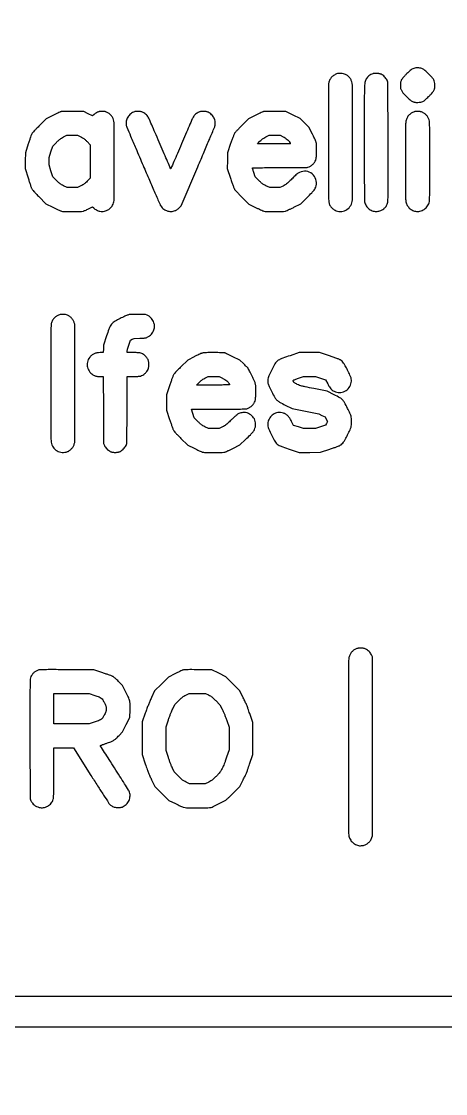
# Model space of a CAD drawing. Extents: x 980 to 25457, y 984 to 49020.
# Drawn here: x 15968 to 17408, y 37012 to 40651 of the extents above; entities that cross this region are included whole.
import ezdxf

# ---------------------------------------------------------------- set-up
doc = ezdxf.new("R2010")
doc.units = 0

msp = doc.modelspace()

# ---------------------------------------------------------------- linework, layer by layer
for points in [[(25353.176636, 36563.461695, -0.000001), (25352.040197, 20064.737908)], [(981.025332, 39243.286233, 0.000001), (980.725995, 36638.380945, 0.000022), (980.440705, 32466.957132, 0.000002), (980.203828, 20941, 0.000003), (980.107189, 12237.212398, 0.000012), (980.209361, 6804.802998)], [(1083.221486, 6831.128539, -0.000012), (1083.127559, 12273.089819, -0.000003), (1083.236026, 20942, -0.000002), (1083.488164, 32350.921193, -0.000022), (1083.779877, 36579.793336, -0.000001), (1084.083373, 39239.060792, -0.032823)], [(1895.500479, 7922.608607, -0.000003), (1895.516153, 10549.853821, -0.000001), (1895.574114, 14934.526042, -0.000001), (1895.654924, 19974.475505, -0.000001), (1895.750479, 25038.650259)], [(25455.283853, 8026.2, 0.000006), (25455.447111, 13939.785085, 0.000004), (25455.5, 20957, 0.000003), (25455.451202, 30583.274766, 0.000015), (25455.249846, 35648.33495)], [(23837.04827, 49018.908979, 0.000001), (21675.802621, 49019.17901, 0.000024), (18681.279442, 49019.402857, 0.000005), (13233.5, 49019.49605, 0.000002), (9165.520775, 49019.509787, 0.000004), (5739.221875, 49019.480206)], [(24540.017364, 25078.057967, 0.000003), (24540.072189, 18212.977995, 0.000025)], [(1792.666637, 28542.695892, 0.000006), (1792.411049, 24569.503036, 0.000003), (1792.195825, 19883.965567, 0.000004), (1792.047621, 15244.749166, 0.000006), (1792, 11426.463451)], [(24642.699465, 18970.575659, 0.000004), (24643, 25073.957926)], [(23728.367996, 45337.206403, 0.000002), (23728.354216, 42876.105371, 0.000002), (23728.361756, 40416.175094, 0.019036)], [(2708.027317, 40429.777448, 0.000002), (2708.046285, 42874.87655, 0.000002), (2708.048936, 45320.157135, 0.014115)], [(23830.974531, 40438.62303, -0.000002), (23830.960256, 42874.830485, -0.000002), (23830.963185, 45310.710508, -0.013332)], [(13824.671875, 46783.53447, -0.00001), (15406.434288, 46783.581334, -0.000006), (17284.5, 46783.575087, -0.000006), (20407.841099, 46783.489704, -0.000086)], [(22188.118441, 46885.898062, 0.000002), (21154.696275, 46886.184515, 0.00005)], [(11948.415956, 46444.603584, 0.000002), (11948.240306, 45424.10039, 0.000048)], [(22164.7084, 37341.415556, -0.000002), (21019.046627, 37341.238715, -0.000042), (19548.368716, 37341.140756, -0.000012), (17271, 37341.236673, -0.000007), (14300.26361, 37341.473702, -0.000076)], [(12051.548069, 39716.029399, -0.00001), (12051.5, 42063, -0.000006), (12051.536126, 44876.122581, -0.000097)], [(14149.329828, 37238.536381, 0.000006), (17280.5, 37238.5, 0.000006), (20411.670172, 37238.536381, 0.000086), (21509.821667, 37238.750856, 0.000015), (22182.096692, 37239.018314, 0.0299)], [(22508.880463, 44165.819171, -0.000013), (22508.780506, 42053, -0.000007), (22508.543026, 39306.679332, -0.000092)], [(11948.14474, 44107.371698, 0.000013), (11948.246262, 42052.5, 0.000007), (11948.492302, 39326.436677, 0.00009)], [(22508.594957, 46441.130711, -0.000003), (22508.777433, 45460.46859, -0.000051)], [(19747.966021, 46886.42952, 0.00001), (17285.5, 46886.561405, 0.000015), (15404.375221, 46886.565599, 0.000025), (13819.1125, 46886.440676)], [(12052.00554, 37671.867799, -0.000004), (12051.750672, 38512.850261, -0.000064)], [(13126.940203, 37341.762377, -0.000008), (12380.837768, 37342.071856, -0.035149)], [(12378.903308, 37239.018314, 0.000015), (13051.178333, 37238.750856, 0.000086)]]:
    msp.add_lwpolyline(points, format="xyb")
for points in [[(17038.214159, 40473.165911, 0.03754), (17033.157926, 40470.924667, 0.026841), (17027.867446, 40467.710437, 0.027228), (17023.102819, 40464.057708, 0.048343), (17019.677592, 40460.494677, 0.038495), (17016.813234, 40456.236224, 0.026877), (17014.235049, 40451.05108, 0.026635), (17012.198217, 40445.546922, 0.034723), (17010.964884, 40440.320768, 0.039237), (17010.537248, 40435.235766, 0.000191), (17010.273321, 40383.317663, 0.000808), (17010.080111, 40320.708555, 0.000383), (17010.023156, 40240, 0.000251), (17010.103415, 40097.230143, 0.006307), (17010.639234, 40058.060577, 0.022415), (17012.053466, 40038.207796, 0.095916), (17015.626162, 40026.945532, 0.045712), (17018.711549, 40022.335346, 0.032048), (17022.950998, 40017.740829, 0.031756), (17027.803447, 40013.670189, 0.041396), (17032.738009, 40010.632761, 0.117946), (17050.833576, 40006.315254, 0.116978), (17068.984473, 40010.632028, 0.11593), (17083.382019, 40022.690559, 0.114327), (17090.992348, 40039.959652, 0.046859), (17092.05638, 40051.273434, 0.000085), (17092.047535, 40240.674663, 0.000087), (17091.973598, 40429.923884, 0.045491), (17090.905517, 40441.566341, 0.057488), (17088.033204, 40450.942909, 0.059874), (17083.128897, 40459.280522, 0.060364), (17076.430375, 40466.162398, 0.060172), (17068.275265, 40471.253867, 0.052843), (17061.201774, 40473.695138, 0.040828), (17053.12596, 40474.875488, 0.041361), (17045.10715, 40474.721874, 0.060163)], [(17161.5, 40473.654172, 0.038537), (17154.214735, 40470.601149, 0.045073), (17147.880757, 40466.595067, 0.046766), (17142.561595, 40461.664475, 0.047739), (17138.292343, 40455.863138, 0.098635), (17134.248692, 40444.517916, 0.029114), (17132.627566, 40426.045504, 0.007098), (17132.068739, 40389.105534, 0.000233), (17132, 40241.339122, 0.000302), (17132.056457, 40147.778733, 0.001087), (17132.258143, 40088.131161, 0.000395), (17132.536808, 40044.217253, 0.050568), (17133.125262, 40038.799221, 0.09124), (17138.730774, 40025.209209, 0.087881), (17148.864512, 40014.298621, 0.089407), (17161.961431, 40007.668144, 0.098933), (17176.077901, 40006.350354, 0.068124), (17187.679569, 40009.191683, 0.072321), (17197.83376, 40015.013786, 0.07314), (17205.819531, 40023.419636, 0.072144), (17211.092065, 40033.8066, 0.076083), (17212.352962, 40040.98796, 0.003487), (17212.726311, 40065.939055, 0.002176), (17212.890629, 40111.12239, 0.000141), (17212.759591, 40242.527748), (17212.5, 40445.542391), (17209.266372, 40452.110655, 0.046649), (17205.652939, 40457.994957, 0.037701), (17200.766, 40463.574679, 0.037856), (17195.123387, 40468.331722, 0.048368), (17189.252644, 40471.756618, 0.024141), (17185.922027, 40473.099199, 0.03464), (17182.852726, 40473.934311, 0.029259), (17179.333228, 40474.422755, 0.011883), (17174.5, 40474.691926, 0.012125), (17170.501467, 40474.722393, 0.015758), (17166.842585, 40474.546104, 0.017442), (17163.73694, 40474.188824, 0.042621)], [(17303.5, 40492.677818, 0.046035), (17296.938782, 40490.337863, 0.04619), (17290.924366, 40486.838973, 0.032504), (17284.110736, 40481.281646, 0.010202), (17274.651816, 40472.117336, 0.005061), (17267.380276, 40464.628709, 0.019013), (17263.050094, 40459.716909, 0.02898), (17260.13733, 40455.693177, 0.031611), (17257.801085, 40451.47144, 0.015925), (17255.919467, 40447.146825, 0.0467), (17255.006274, 40444.032297, 0.039226), (17254.605861, 40440.518496, 0.008763), (17254.5, 40434.478973, 0.008589), (17254.604898, 40428.372937, 0.041), (17255.009313, 40424.911589, 0.048793), (17255.944035, 40421.844016, 0.01546), (17257.915365, 40417.478973, 0.031449), (17260.306193, 40413.283803, 0.026861), (17263.323878, 40409.184551, 0.018071), (17267.743541, 40404.190216, 0.005237), (17274.915365, 40396.809452, 0.0049), (17282.464846, 40389.348783, 0.019845), (17287.283904, 40385.036156, 0.030867), (17291.239375, 40382.160656, 0.031322), (17295.5, 40379.809452, 0.016217), (17299.925128, 40377.890348, 0.048814), (17303.084949, 40376.984395, 0.038324), (17306.748428, 40376.598087, 0.00718), (17313.5, 40376.502939, 0.035479), (17323.772552, 40377.235527, 0.085963), (17330.983432, 40379.574234, 0.061264), (17338.353406, 40384.697936, 0.011616), (17350.312215, 40395.908465, 0.004927), (17357.91131, 40403.519748, 0.020156), (17362.285955, 40408.364657, 0.030833), (17365.255862, 40412.416794, 0.027962), (17367.812215, 40416.934548, 0.013573), (17370.003948, 40421.689971, 0.050743), (17370.98584, 40424.827108, 0.042776), (17371.397945, 40428.350508, 0.007734), (17371.5, 40434.948137, 0.039566), (17370.684081, 40445.242868, 0.086136), (17368.124428, 40452.715048, 0.0602), (17362.590345, 40460.431986, 0.011949), (17350.785794, 40472.696618, 0.004775), (17343.065208, 40480.198975, 0.017601), (17337.97907, 40484.716996, 0.027266), (17333.934253, 40487.707195, 0.036114), (17329.938912, 40489.941404, 0.046208), (17323.728655, 40492.175554, 0.037481), (17316.760081, 40493.429654, 0.037858), (17309.770209, 40493.621598, 0.050629)], [(16101.5, 40344.612442, 0.029864), (16098.933123, 40343.605059, 0.002185), (16092.065625, 40340.388195, 0.003043), (16083.909452, 40336.463189, 0.0023), (16075, 40332.057831), (16052.5, 40320.803413), (16029.333524, 40297.763164, 0.00358), (16019.58625, 40287.929189, 0.006431), (16011.750735, 40279.700848, 0.005594), (16005.775883, 40273.11641, 0.0575), (16003.671917, 40270.111457, 0.036076), (16002.257925, 40266.977539, 0.002614), (15999.031683, 40258.042115, 0.003649), (15995.313766, 40247.326651, 0.002752), (15991.379176, 40235.5), (15981.581566, 40205.5), (15981.234553, 40178.5), (15980.88754, 40151.5), (15990.831487, 40119.834355, 0.002176), (15994.81065, 40107.353354, 0.002899), (15998.541023, 40096.050402, 0.002044), (16001.760852, 40086.608988, 0.029412), (16003.112875, 40083.334355, 0.061221), (16005.274593, 40079.981401, 0.010442), (16010.266996, 40074.241119, 0.008604), (16017.634183, 40066.394891, 0.003019), (16028.475157, 40055.373965), (16051.5, 40032.247931), (16074.708389, 40020.622096, 0.004366), (16084.016149, 40016.060761, 0.00536), (16092.788878, 40011.971274, 0.004493), (16100.220366, 40008.683679, 0.038197), (16103.668488, 40007.49813, 0.058985), (16112.634876, 40006.262245, 0.003528), (16139.968803, 40005.931921, 0.003923), (16167.080578, 40006.008277, 0.049823), (16177.200779, 40007.12832, 0.038688), (16180.08286, 40007.979359, 0.008231), (16184.941097, 40009.925014, 0.008563), (16190.510352, 40012.37552, 0.00805), (16196.109339, 40015.064532), (16209.718679, 40021.872425), (16213.498847, 40018.001181, 0.046007), (16217.692957, 40014.429984, 0.032465), (16222.978525, 40011.200307, 0.031907), (16228.767164, 40008.61668, 0.038714), (16234.479266, 40006.982704, 0.103384), (16249.853425, 40007.056654, 0.095336), (16264.409449, 40013.227036, 0.094506), (16275.734057, 40024.418683, 0.099478), (16281.891296, 40038.799221, 0.051348), (16282.958632, 40049.060938, 0.000172), (16283.04585, 40175.671283, 0.000189), (16283.041684, 40301.82427, 0.046448), (16281.986015, 40313.11351, 0.060053), (16279.122191, 40322.177531, 0.059041), (16274.174665, 40330.358062, 0.058698), (16267.421498, 40337.196253, 0.058065), (16259.240752, 40342.306867, 0.01722), (16255.029183, 40344.127117, 0.047632), (16251.927223, 40345.013479, 0.037917), (16248.339894, 40345.400015, 0.007885), (16242, 40345.5, 0.007844), (16235.926098, 40345.404705, 0.033111), (16232.30284, 40345.050045, 0.044896), (16229.318789, 40344.276948, 0.02377), (16225.781935, 40342.819944, 0.026446), (16223.225864, 40341.452705, 0.01466), (16220.253333, 40339.53323, 0.014587), (16217.348735, 40337.407147, 0.022751), (16214.990787, 40335.394614), (16209.917705, 40330.649339), (16194.78326, 40338.07467), (16179.648815, 40345.5), (16142.574408, 40345.706318, 0.00166), (16124.096837, 40345.747797, 0.006388), (16112.611533, 40345.588712, 0.007932), (16104.951491, 40345.263049, 0.064068)], [(16352.5, 40344.654172, 0.084213), (16339.005212, 40337.493774, 0.091723), (16329.088923, 40326.45765, 0.094353), (16323.964739, 40312.881986, 0.095181), (16324.210936, 40298.417008, 0.046726), (16326.113456, 40292.27088, 0.000898), (16338.944691, 40261.52643, 0.001758), (16356.240061, 40220.69727, 0.000615), (16381.393251, 40162.094087, 0.000226), (16402.925818, 40112.158179, 0.000357), (16421.443335, 40069.351648, 0.000077), (16437.750735, 40031.743809, 0.015839), (16439.473309, 40028.094087, 0.092902), (16448.462214, 40016.462231, 0.09325), (16461.042263, 40008.893341, 0.091979), (16475.664321, 40006.349739, 0.087499), (16490.502235, 40009.138217, 0.030359), (16493.787064, 40010.609137, 0.034796), (16496.71614, 40012.410132, 0.028815), (16499.775962, 40014.876705, 0.012867), (16503.520896, 40018.44898), (16510.541793, 40025.5), (16566.940283, 40157.954245, 0.000392), (16588.663862, 40209.084078, 0.00062), (16607.197182, 40252.951457, 0.000131), (16623.437991, 40291.554244, 0.028213), (16624.787168, 40295.349432, 0.055393), (16625.943529, 40301.909521, 0.039087), (16625.836189, 40309.40126, 0.038881), (16624.557916, 40316.839717, 0.052438), (16622.200648, 40323.24399, 0.047423), (16618.633945, 40329.03226, 0.037066), (16613.757614, 40334.579562, 0.037058), (16608.114178, 40339.347433, 0.047329), (16602.252644, 40342.804113, 0.023547), (16598.690178, 40344.273304, 0.045083), (16595.698613, 40345.049833, 0.03321), (16592.066856, 40345.404935, 0.007768), (16585.948137, 40345.5, 0.007775), (16579.323266, 40345.396975, 0.043388), (16575.798819, 40344.979783, 0.050702), (16572.63903, 40343.982012, 0.01296), (16567.763457, 40341.727657, 0.036275), (16561.941421, 40338.304393, 0.042025), (16556.975297, 40334.221875, 0.043011), (16552.856245, 40329.456442, 0.041464), (16549.556328, 40324, 0.013773), (16547.948712, 40320.526787, 0.000145), (16537.446319, 40296.073438, 0.000463), (16525.371995, 40267.865634, 0.000301), (16511.469779, 40235.25, -0.000537), (16497.682695, 40202.946846, -0.000893), (16485.985584, 40175.756236, -0.000034), (16475.3789, 40151.225854, -0.312091), (16475.059295, 40151.026549, -0.285527), (16474.739175, 40151.247292, -0.000034), (16464.242864, 40175.345313, -0.000871), (16452.666403, 40202.055105, -0.000524), (16439.022796, 40233.776549, 0.00041), (16425.194245, 40265.948266, 0.000608), (16413.019147, 40294.115177, 0.000263), (16402.568321, 40318.177825, 0.01233), (16400.318789, 40323.019796, 0.041293), (16396.76229, 40328.924556, 0.039952), (16392.248208, 40334.234997, 0.040083), (16386.962784, 40338.744035, 0.042202), (16381.112329, 40342.265465, 0.018979), (16377.298774, 40343.966274, 0.040939), (16374.229832, 40344.914697, 0.035562), (16370.78834, 40345.423578, 0.011263), (16365.601738, 40345.699688, 0.011953), (16361.560603, 40345.726989, 0.015622), (16357.869719, 40345.548246, 0.017299), (16354.742796, 40345.189513, 0.042772)], [(16788.5, 40344.622034, 0.030655), (16785.933875, 40343.616341, 0.002238), (16779.065625, 40340.388942, 0.003118), (16770.909459, 40336.449158, 0.002356), (16762, 40332.024569), (16739.5, 40320.718224), (16717.19667, 40298.609112, 0.003455), (16708.444985, 40289.812918, 0.004566), (16700.601706, 40281.672677, 0.003318), (16694.145163, 40274.756695, 0.044176), (16692.022746, 40272, 0.046964), (16690.422285, 40268.880009, 0.00329), (16686.830488, 40259.715625, 0.004639), (16682.714048, 40248.701692, 0.003476), (16678.378019, 40236.5), (16667.603885, 40205.5), (16667.229817, 40178.801707), (16666.855749, 40152.103414), (16677.937826, 40118.731796, 0.003085), (16682.619565, 40104.919156, 0.005164), (16686.747291, 40093.371281, 0.004081), (16690.211697, 40084.216768, 0.051348), (16691.891765, 40080.930089, 0.043175), (16694.020583, 40078.195335, 0.003066), (16700.637548, 40071.147514, 0.004305), (16708.663533, 40062.847561, 0.003234), (16717.631814, 40053.848682), (16740.5, 40031.197363), (16762.784834, 40020.0769, 0.004453), (16771.733292, 40015.710596, 0.005424), (16780.190607, 40011.788847, 0.004598), (16787.361546, 40008.636663, 0.037556), (16790.744933, 40007.478219, 0.059003), (16799.609372, 40006.256706, 0.003564), (16826.50916, 40005.935486, 0.003964), (16853.190411, 40006.018598, 0.049779), (16863.200779, 40007.129465, 0.047891), (16866.471921, 40008.161833, 0.004863), (16873.946875, 40011.420815, 0.005998), (16882.849845, 40015.534781, 0.004574), (16892.5, 40020.244107), (16916.5, 40032.229282), (16938.525137, 40054.092242, 0.005194), (16953.645555, 40069.416444, 0.027633), (16961.341998, 40078.315394, 0.049398), (16965.753631, 40085.366206, 0.052665), (16968.584155, 40092.998261, 0.145121), (16967.734897, 40115.152297, 0.141028), (16954.963359, 40133.552458, 0.13993), (16934.274906, 40142.440633, 0.142225), (16912.156086, 40138.988265, 0.040206), (16907.805726, 40136.510347, 0.027433), (16903.283473, 40133.051197, 0.015337), (16897.144734, 40127.462785, 0.00302), (16886.5, 40117.032624, -0.002547), (16874.176805, 40104.934956, -0.022824), (16868.507391, 40099.907777, -0.039091), (16863.559513, 40096.510781, -0.015357), (16856.266657, 40092.594668), (16845.033313, 40087), (16828.002377, 40087), (16810.971441, 40087), (16798.235721, 40093.421241, -0.009107), (16790.339436, 40097.584549, -0.034364), (16785.641408, 40100.60993, -0.030825), (16781.159734, 40104.403645, -0.006322), (16773.761331, 40111.6749), (16762.022661, 40123.507319), (16757.011331, 40138.466178, -0.001481), (16755.090544, 40144.256643, -0.002303), (16753.472078, 40149.262195, -0.000665), (16752.090862, 40153.622231, -0.076514), (16752, 40154.212519, -0.411619), (16752.320866, 40154.536242, -0.000072), (16778.971684, 40154.768677, -0.00134), (16808.610636, 40154.943412, -0.000804), (16843.818499, 40155, 0.000497), (16894.521173, 40155.050356, 0.003298), (16919.814531, 40155.267426, 0.004033), (16935.380172, 40155.62929, 0.064619), (16940.568499, 40156.468534, 0.057773), (16949.023123, 40160.091446, 0.054773), (16956.591898, 40165.606428, 0.054913), (16962.765699, 40172.617958, 0.058698), (16967.104746, 40180.656329, 0.036871), (16968.414005, 40184.829585, 0.034931), (16969.125579, 40189.226082, 0.016657), (16969.507599, 40195.88399, 0.002129), (16969.790554, 40210.211399, 0.003542), (16969.881155, 40220.991857, 0.007296), (16969.769212, 40229.426159, 0.008505), (16969.481705, 40235.828877, 0.035717), (16968.970267, 40239.643223, 0.045754), (16967.853699, 40243.302812, 0.007459), (16964.944124, 40250.136967, 0.007395), (16960.978547, 40258.733643, 0.004309), (16955.981491, 40268.931824), (16944.180271, 40292.5), (16929.340136, 40307), (16914.5, 40321.5), (16890.139782, 40333.5), (16865.779564, 40345.5), (16829.139782, 40345.706577, 0.001699), (16810.972738, 40345.747263, 0.00638), (16799.573539, 40345.58858, 0.007827), (16791.933483, 40345.26495, 0.063644)], [(17301.286039, 40344.605563, 0.071983), (17290.891135, 40339.471565, 0.06938), (17282.230023, 40331.547191, 0.069327), (17276.06167, 40321.549751, 0.071681), (17272.949356, 40310.359515, 0.031928), (17272.058879, 40296.533967, 0.000212), (17272.051491, 40175.565836, 0.000191), (17272.141898, 40054.020265, 0.035615), (17273.046752, 40041.531025, 0.073849), (17276.705981, 40029.311259, 0.07876), (17283.70697, 40018.980228, 0.079104), (17293.529681, 40011.354512, 0.075415), (17305.394902, 40007.000218, 0.103353), (17321.110845, 40007.075629, 0.099041), (17335.749302, 40013.40685, 0.09765), (17346.981195, 40024.97933, 0.097396), (17352.992348, 40039.959652, 0.046728), (17353.988253, 40050.519513, 0.000167), (17354.02737, 40176.51555, 0.000168), (17353.982115, 40302.477585, 0.046377), (17352.986015, 40313.11351, 0.060636), (17350.119626, 40322.149037, 0.058494), (17345.14398, 40330.353148, 0.058313), (17338.386908, 40337.203811, 0.059537), (17330.275265, 40342.253867, 0.01778), (17326.297949, 40343.946528, 0.037912), (17323.09925, 40344.904603, 0.034157), (17319.589773, 40345.424034, 0.011992), (17314.5, 40345.702572, 0.012182), (17310.446419, 40345.728212, 0.016199), (17306.766163, 40345.542449, 0.018123), (17303.630475, 40345.167307, 0.039952)], [(16169.268169, 40259.911306, -0.014255), (16175.327103, 40256.679344, -0.032161), (16179.669059, 40253.817007, -0.02642), (16184.091484, 40250.092324, -0.006979), (16190.75, 40243.677618), (16202, 40232.532624), (16202, 40176.121343), (16202, 40119.710061), (16191.75, 40109.258959, -0.007998), (16185.46073, 40103.048205, -0.030889), (16181.270944, 40099.509421, -0.033154), (16176.822676, 40096.637338, -0.010224), (16169.765377, 40092.903929), (16158.030753, 40087), (16140.508687, 40087), (16122.98662, 40087), (16111.216338, 40093.011995, -0.011115), (16104.010449, 40096.896922, -0.033661), (16099.363781, 40099.967818, -0.027959), (16094.734239, 40103.924445, -0.005878), (16087.123048, 40111.376656), (16074.800039, 40123.729323), (16068.40002, 40144.008011), (16062, 40164.286699), (16062, 40176.733249), (16062, 40189.1798), (16068.108695, 40208.3399), (16074.21739, 40227.5), (16086.858695, 40240.327718, -0.005415), (16094.713599, 40248.12766, -0.028018), (16099.333264, 40252.139029, -0.035097), (16103.906854, 40255.193694, -0.011674), (16111, 40259.025863), (16122.5, 40264.896291), (16140.768169, 40264.948146), (16159.036337, 40265)], [(16856.268169, 40259.905582, -0.025835), (16863.956104, 40255.568609, -0.033062), (16870.51612, 40250.77168, -0.037019), (16875.666184, 40245.762916, -0.061984), (16879.079359, 40240.789838, -0.005518), (16879.815156, 40239.329215, -0.007792), (16880.435812, 40238.010959, -0.004863), (16880.92705, 40236.895152, -0.101596), (16881, 40236.539838, -0.411271), (16880.780396, 40236.318015, -0.000092), (16864.629923, 40236.158577, -0.001514), (16846.640981, 40236.038792, -0.000908), (16825.272078, 40236), (16769.544156, 40236), (16778.022078, 40244.580757, -0.011958), (16783.053417, 40249.435249, -0.029375), (16787.031508, 40252.684301, -0.028256), (16791.453369, 40255.516298, -0.01034), (16798, 40259.028903), (16809.5, 40264.896291), (16827.768169, 40264.948146), (16846.036337, 40265)], [(16096.836372, 39655.139713, 0.024634), (16091.665401, 39653.145152, 0.039191), (16087.496549, 39650.890719, 0.038479), (16083.67781, 39647.981678, 0.022718), (16079.573579, 39643.975208, 0.037587), (16075.774533, 39639.247208, 0.036567), (16072.687149, 39633.96146, 0.036461), (16070.395087, 39628.266768, 0.036873), (16068.964884, 39622.320768, 0.039219), (16068.537355, 39617.23922, 0.000192), (16068.270314, 39565.427386, 0.000809), (16068.073364, 39502.966104, 0.000384), (16068.011584, 39422.5, 0.000384), (16068.073364, 39342.033896, 0.000809), (16068.270314, 39279.572614, 0.000192), (16068.537355, 39227.76078, 0.039219), (16068.964884, 39222.679232, 0.109505), (16075.736755, 39205.748061, 0.11337), (16088.963443, 39193.514692, 0.113244), (16106.215361, 39188.270535, 0.109072), (16124.28458, 39190.959173, 0.075338), (16132.649088, 39195.697307, 0.057789), (16140.117319, 39203.103566, 0.056712), (16145.824217, 39212.189775, 0.065846), (16148.99472, 39221.88649, 0.044668), (16149.472396, 39226.887314, 0.000236), (16149.741815, 39276.02951, 0.000899), (16149.939897, 39337.661512, 0.000354), (16150, 39422.5, 0.000354), (16149.939897, 39507.338488, 0.000899), (16149.741815, 39568.97049, 0.000236), (16149.472396, 39618.112686, 0.044668), (16148.99472, 39623.11351, 0.06584), (16145.826517, 39632.803591, 0.056662), (16140.123166, 39641.886613, 0.057699), (16132.655554, 39649.298157, 0.074955), (16124.28458, 39654.054772, 0.047099), (16117.784353, 39655.874576, 0.034848), (16110.358985, 39656.688476, 0.035268), (16103.030537, 39656.461213, 0.054397)], [(16329, 39654.684926, 0.026337), (16319.658972, 39650.745675, 0.004933), (16303.026648, 39642.471771, 0.004073), (16286.456324, 39633.852974, 0.04111), (16279.910244, 39629.657636, 0.060168), (16274.209643, 39624.104306, 0.055104), (16269.798284, 39617.194553, 0.028456), (16265.107184, 39606.136111, 0.004574), (16257.39727, 39584), (16246.748073, 39552.5), (16246.255794, 39539.75), (16245.763514, 39527), (16235.970851, 39527, 0.042722), (16224.588507, 39526.025678, 0.059855), (16214.820636, 39523.107096, 0.064727), (16206.603172, 39518.190327, 0.062801), (16199.820789, 39511.291591, 0.10912), (16192.236046, 39494.929835, 0.113757), (16192.411003, 39477.155463, 0.113131), (16200.361264, 39461.176716, 0.10699), (16214.616987, 39449.867792, 0.019328), (16218.860501, 39447.978778, 0.04705), (16222.142857, 39447.013085, 0.033627), (16226.143209, 39446.510931, 0.006092), (16233.626039, 39446.170508), (16245.958842, 39445.75993), (16246.229421, 39332.129965), (16246.5, 39218.5), (16249.693133, 39211.759248, 0.043479), (16253.324607, 39205.5513, 0.042325), (16258.004335, 39200.004335, 0.042325), (16263.5513, 39195.324607, 0.043479), (16269.759248, 39191.693133, 0.016991), (16273.92844, 39189.888934, 0.046523), (16277.008666, 39188.998347, 0.038391), (16280.517374, 39188.604672, 0.008747), (16286.5, 39188.5, 0.008747), (16292.482626, 39188.604672, 0.038391), (16295.991334, 39188.998347, 0.046523), (16299.07156, 39189.888934, 0.016991), (16303.240752, 39191.693133, 0.043479), (16309.4487, 39195.324607, 0.042325), (16314.995665, 39200.004335, 0.042325), (16319.675393, 39205.5513, 0.043479), (16323.306867, 39211.759248), (16326.5, 39218.5), (16326.770645, 39332.25), (16327.04129, 39446), (16346.839144, 39446, 0.0038), (16356.851557, 39446.076102, 0.011918), (16363.573851, 39446.338643, 0.017522), (16368.412629, 39446.813933, 0.037901), (16372.068499, 39447.588257, 0.056568), (16379.938862, 39450.892617, 0.050391), (16387.206875, 39455.985476, 0.050187), (16393.336745, 39462.453023, 0.055042), (16397.839593, 39469.824854, 0.0245), (16399.294505, 39473.370631, 0.045575), (16400.060556, 39476.379556, 0.032421), (16400.408488, 39480.094302, 0.007143), (16400.5, 39486.5, 0.007143), (16400.408488, 39492.905698, 0.032421), (16400.060556, 39496.620444, 0.045575), (16399.294505, 39499.629369, 0.0245), (16397.839593, 39503.175146, 0.039844), (16395.079576, 39508.017953, 0.028348), (16391.275869, 39512.976711, 0.028607), (16387.003288, 39517.398708, 0.04537), (16382.828708, 39520.60335, 0.044018), (16376.389836, 39523.92323, 0.052861), (16369.848013, 39525.82171, 0.035266), (16361.182696, 39526.74652, 0.008955), (16347.031545, 39527), (16327, 39527), (16327, 39531.249185, -0.056391), (16327.298037, 39533.883401, -0.008656), (16328.566605, 39539.00868, -0.009125), (16330.354332, 39545.268122, -0.006318), (16332.594085, 39552.282284), (16338.188171, 39569.066198), (16344.344085, 39572.283099), (16350.5, 39575.5), (16370, 39576.019364, 0.002631), (16382.171635, 39576.407634, 0.022757), (16387.579002, 39576.855606, 0.045765), (16391.340713, 39577.695327, 0.03106), (16395.430134, 39579.296509, 0.045665), (16403.383335, 39583.919771, 0.057123), (16409.729376, 39589.621287, 0.057831), (16414.56292, 39596.548965, 0.048559), (16418.023934, 39604.812914, 0.033729), (16419.424481, 39610.737311, 0.040317), (16419.906272, 39616.451255, 0.040722), (16419.463954, 39622.120024, 0.035631), (16418.10544, 39627.909044, 0.047827), (16414.594947, 39636.274742, 0.057029), (16409.718977, 39643.298532, 0.056691), (16403.355794, 39649.071148, 0.046417), (16395.430134, 39653.722855), (16389.5, 39656.5), (16362.5, 39656.765646, 0.001575), (16345.347362, 39656.880379, 0.016394), (16338.302016, 39656.674272, 0.037985), (16333.686933, 39656.033485, 0.033143)], [(16581, 39525.115441, 0.027486), (16577.71876, 39523.852336, 0.003458), (16570.8, 39520.684799, 0.004056), (16562.63506, 39516.797285, 0.003357), (16554, 39512.527771), (16532.5, 39501.717106), (16509.817303, 39479.223425, 0.002992), (16498.707248, 39468.073303, 0.009557), (16491.482575, 39460.44915, 0.013328), (16486.702767, 39454.918842, 0.050574), (16484.183162, 39451.114872, 0.03098), (16482.52991, 39447.432711, 0.002853), (16479.055906, 39438.043119, 0.003673), (16475.055803, 39426.782064, 0.002872), (16470.873253, 39414.5), (16460.514788, 39383.5), (16460.514788, 39357.5), (16460.514788, 39331.5), (16470.873253, 39300.5, 0.002872), (16475.055803, 39288.217936, 0.003673), (16479.055906, 39276.956881, 0.002853), (16482.52991, 39267.567289, 0.03098), (16484.183162, 39263.885128, 0.050573), (16486.702731, 39260.081189, 0.013324), (16491.482947, 39254.55025, 0.009555), (16498.707875, 39246.925433, 0.002992), (16509.817303, 39235.775297), (16532.5, 39213.280338), (16554.5, 39202.248097, 0.003712), (16563.321599, 39197.906036, 0.004545), (16571.633003, 39193.984247, 0.003812), (16578.669499, 39190.806714, 0.032192), (16581.931501, 39189.607927, 0.046338), (16586.195179, 39188.764888, 0.015374), (16592.558561, 39188.306875, 0.008757), (16602.498842, 39188.072317, 0.001704), (16620.431501, 39188.024446, 0.002678), (16633.834092, 39188.106139, 0.004167), (16645.385733, 39188.334724, 0.00295), (16654.80298, 39188.655215, 0.046671), (16657.977042, 39189.080497, 0.04647), (16660.80252, 39190.014763, 0.003653), (16668.043405, 39193.244165, 0.004945), (16676.629741, 39197.252044, 0.003764), (16685.958601, 39201.806051), (16709.463117, 39213.5), (16728.981559, 39232.3442, 0.001531), (16745.600503, 39248.487653, 0.015175), (16752.348109, 39255.495215, 0.035636), (16756.20599, 39260.415943, 0.038191), (16759.227459, 39265.725921, 0.112336), (16763.264965, 39284.01735, 0.119005), (16758.840789, 39301.835002, 0.118118), (16746.733666, 39315.767218, 0.109524), (16729.294841, 39323.182365, 0.047983), (16722.960251, 39323.741099, 0.041427), (16716.306915, 39323.135826, 0.040855), (16709.748428, 39321.424834, 0.043437), (16703.695434, 39318.694979, 0.042434), (16700.26344, 39316.370544, 0.008669), (16694.639189, 39311.657559, 0.008173), (16687.71894, 39305.450104, 0.004874), (16679.679103, 39297.850619, -0.002979), (16668.140073, 39286.86048, -0.021819), (16662.364015, 39281.881206, -0.035307), (16657.319627, 39278.450599, -0.015448), (16650.200628, 39274.600619), (16639.033313, 39269), (16621.00128, 39269), (16602.969247, 39269), (16591.234623, 39274.921804, -0.011034), (16584.009872, 39278.77005, -0.034829), (16579.426372, 39281.780362, -0.028821), (16574.872632, 39285.681596, -0.005791), (16567.261621, 39293.174595), (16555.023243, 39305.505582), (16550.09431, 39320.218484), (16545.165377, 39334.931385), (16637.832689, 39335.215693, 0.000364), (16695.527656, 39335.434755, 0.00438), (16717.765615, 39335.730229, 0.008992), (16730.065043, 39336.222839, 0.075079), (16735.5, 39337.369276, 0.051644), (16743.974948, 39341.578342, 0.0532), (16751.315573, 39347.399457, 0.054098), (16757.158824, 39354.538014, 0.057102), (16761.211068, 39362.639826, 0.035219), (16762.368808, 39366.676756, 0.028412), (16763.052465, 39371.137634, 0.015738), (16763.466437, 39377.61834, 0.002925), (16763.782309, 39389.548999, 0.009014), (16763.83377, 39409.399165, 0.049512), (16762.612727, 39420.028039, 0.050972), (16759.336148, 39430.077518, 0.009898), (16751.2531, 39447.389316, 0.003227), (16746.904828, 39456.098295, 0.003976), (16742.73257, 39464.16196, 0.003298), (16739.130787, 39470.881745, 0.028904), (16737.347138, 39473.749491, 0.033103), (16735.387273, 39476.171143, 0.006138), (16731.442283, 39480.331361, 0.006558), (16726.697886, 39485.086736, 0.00594), (16721.672926, 39489.877627), (16709.151576, 39501.534903), (16685.825788, 39513.173778, 0.002881), (16676.599836, 39517.711055, 0.003857), (16668.17695, 39521.713361, 0.002697), (16661.077279, 39524.973549, 0.039894), (16658.5, 39525.900749, 0.055712), (16655.407706, 39526.381676, 0.003905), (16646.626535, 39526.690626, 0.004854), (16635.174874, 39526.892774, 0.00234), (16620.5, 39526.940646, 0.001482), (16601.116154, 39526.855723, 0.009708), (16591.394883, 39526.595523, 0.019398), (16585.357442, 39526.081305, 0.047222)], [(16880.34911, 39516.569254, 0.004133), (16855.427618, 39507.992359, 0.030012), (16843.769393, 39503.067052, 0.061385), (16836.615332, 39498.355861, 0.059333), (16830.726172, 39492, 0.037051), (16826.317354, 39484.884442, 0.003556), (16817.018789, 39466.737811, 0.003021), (16807.84977, 39448.248713, 0.048574), (16805.415129, 39441.726391, 0.059844), (16804.100193, 39432.438722, 0.070294), (16805.157071, 39423.618776, 0.042582), (16809.185092, 39412.400815, 0.009078), (16818.170252, 39393.704764, 0.011358), (16828.2764, 39374.706079, 0.070804), (16834.955948, 39365.973292, 0.067825), (16843.914433, 39359.289016, 0.009943), (16864, 39348.686359), (16887.5, 39336.872719), (16932.5, 39327.974086), (16977.5, 39319.075454), (16988.356459, 39313.787727), (16999.212919, 39308.5), (17003.165848, 39300.654079), (17007.118777, 39292.808158), (17003.887382, 39286.575663), (17000.655987, 39280.343168), (16983.547568, 39274.671584), (16966.43915, 39269), (16945.97039, 39269), (16925.50163, 39269), (16908.784263, 39274.571905), (16892.066895, 39280.143811), (16885.283448, 39293.257196, 0.008867), (16881.95603, 39299.419296, 0.015163), (16878.935079, 39304.422904, 0.018145), (16876.137203, 39308.427875, 0.031644), (16873.5, 39311.500178, 0.05963), (16866.038885, 39317.522258, 0.05885), (16857.335152, 39321.64525, 0.059401), (16847.988735, 39323.599926, 0.063012), (16838.635379, 39323.241003, 0.102742), (16822.877966, 39317.147794, 0.102941), (16810.862438, 39305.28737, 0.104296), (16804.679938, 39289.758574, 0.10823), (16805.415129, 39273.273609, 0.048574), (16807.84977, 39266.751287, 0.003021), (16817.018789, 39248.262189, 0.003556), (16826.317354, 39230.115558, 0.037051), (16830.726172, 39223, 0.058667), (16836.571803, 39216.67431, 0.061925), (16843.627909, 39212.011655, 0.029879), (16855.163969, 39207.127524, 0.003968), (16880.204257, 39198.471553), (16911.5, 39187.930438), (16947.5, 39188.262575), (16983.5, 39188.594711), (17014.819562, 39199.2431, 0.002812), (17027.130552, 39203.506109, 0.003803), (17038.206437, 39207.50629, 0.002582), (17047.447416, 39210.977793, 0.041417), (17050.453795, 39212.420054, 0.060498), (17056.321182, 39216.889168, 0.047364), (17061.508192, 39222.993284, 0.029276), (17067.286279, 39232.393079, 0.00737), (17075.554084, 39248.356341, 0.006029), (17083.562907, 39264.889848, 0.035926), (17087.002714, 39273.832352, 0.05229), (17088.520036, 39281.683572, 0.021658), (17088.986654, 39292.5, 0.021413), (17088.505706, 39303.673831, 0.0511), (17086.955692, 39311.823572, 0.03598), (17083.467376, 39321.035505, 0.006429), (17075.515045, 39337.634588, 0.009664), (17064.893605, 39358.088402, 0.069895), (17058.305572, 39366.976642, 0.071608), (17049.579485, 39373.615901, 0.010411), (17029.810951, 39384.074448), (17005.849254, 39396.119718), (16960.674627, 39405.075538, -0.000971), (16931.006957, 39411.017024, -0.012118), (16919.825864, 39413.562338, -0.029184), (16912.502912, 39415.879182, -0.021178), (16904.649451, 39419.265679, -0.006925), (16898.6964, 39422.239768, -0.032901), (16895.437896, 39424.206093, -0.05712), (16893.411258, 39425.993809, -0.065251), (16891.944914, 39428.121046, -0.018727), (16891.047855, 39430.047697, -0.068897), (16890.702171, 39431.343354, -0.105781), (16890.792645, 39432.373198, -0.08501), (16891.295464, 39433.367948, -0.132905), (16892.362719, 39434.21159, -0.005295), (16896.983032, 39436.132744, -0.009012), (16902.569646, 39438.270359, -0.00622), (16908.965923, 39440.496902), (16925.431846, 39446), (16945.935498, 39446), (16966.43915, 39446), (16983.567328, 39440.321866), (17000.695505, 39434.643731), (17007.980929, 39420.834136, 0.015958), (17013.60838, 39410.945302, 0.040748), (17018.467577, 39404.29101, 0.052017), (17023.551185, 39399.510551, 0.045459), (17029.738009, 39395.632761, 0.119182), (17048.047676, 39391.311288, 0.11865), (17066.342332, 39395.820495, 0.11795), (17080.660067, 39408.193628, 0.116811), (17087.891951, 39425.75, 0.049979), (17088.360178, 39433.772232, 0.062959), (17087.12217, 39441.101812, 0.036843), (17083.520227, 39450.479246, 0.006863), (17075.424728, 39467.063861, 0.006934), (17067.339521, 39482.529763, 0.027705), (17061.744441, 39491.635822, 0.044623), (17056.746476, 39497.623503, 0.055278), (17051.083651, 39502.161905, 0.049897), (17047.90509, 39503.758405, 0.00333), (17038.346694, 39507.346307, 0.004694), (17026.709809, 39511.502593, 0.003258), (17013.485397, 39515.990049), (16980.330971, 39527), (16945.911173, 39527), (16911.491375, 39527)], [(16650.266657, 39440.405075, -0.021214), (16658.420853, 39435.902448, -0.034376), (16664.883665, 39431.330735, -0.040776), (16669.757639, 39426.643224, -0.06158), (16673.080774, 39421.789838, -0.005516), (16673.816029, 39420.329215, -0.007788), (16674.436227, 39419.010959, -0.004861), (16674.927098, 39417.895163, -0.101528), (16675, 39417.539838, -0.411298), (16674.780369, 39417.318007, -0.000091), (16658.483048, 39417.158577, -0.001501), (16640.332707, 39417.038792, -0.0009), (16618.772078, 39417), (16562.544156, 39417), (16571.022078, 39425.580757, -0.011958), (16576.053417, 39430.435249, -0.029375), (16580.031508, 39433.684301, -0.028256), (16584.453369, 39436.516298, -0.01034), (16591, 39440.028903), (16602.5, 39445.896291), (16620.766657, 39445.948146), (16639.033313, 39446)], [(17107.253624, 38522.584363, 0.069499), (17097.90043, 38518.053329, 0.063091), (17089.798069, 38511.005452, 0.062764), (17083.67377, 38502.120667, 0.067369), (17080.124378, 38492.200779, 0.052256), (17079.016663, 38481.655543, 0.000034), (17078.965406, 38188.443781, 0.000032), (17078.952812, 37894.843937, 0.056701), (17080.059893, 37885.114659, 0.091986), (17085.817575, 37871.868749, 0.085525), (17096.063199, 37861.177745, 0.086783), (17109.149465, 37854.646822, 0.098797), (17123.077901, 37853.350354, 0.066195), (17134.613206, 37856.128515, 0.073596), (17144.572322, 37861.77088, 0.073815), (17152.447601, 37870.039416, 0.067158), (17157.887731, 37880.5), (17160.047031, 37886.5), (17159.773515, 38190.521105), (17159.5, 38494.54221), (17156.203129, 38501.239029, 0.040345), (17152.605599, 38507.266308, 0.04182), (17148.125281, 38512.560162, 0.042298), (17142.878544, 38516.982148, 0.043326), (17137.002865, 38520.418188, 0.018937), (17133.109054, 38522.086052, 0.040744), (17129.979401, 38523.00426, 0.034616), (17126.438407, 38523.484257, 0.010389), (17121, 38523.727792, 0.011452), (17116.750199, 38523.732344, 0.015291), (17112.897493, 38523.530237, 0.017061), (17109.634891, 38523.146407, 0.040302)], [(16024.5, 38448.972914, 0.064641), (16016.200982, 38445.053748, 0.055944), (16008.720252, 38438.978679, 0.055879), (16002.764388, 38431.38819, 0.064134), (15998.962205, 38423, 0.06816), (15997.66474, 38415.029914, 0.004246), (15997.262979, 38391.083984, 0.002263), (15997.097008, 38346.936966, 0.000137), (15997.234709, 38214.5), (15997.5, 38012.5), (16000.625739, 38006, 0.048416), (16005.57257, 37997.840109, 0.059873), (16011.700836, 37991.409811, 0.060233), (16019.146008, 37986.642731, 0.049863), (16027.998261, 37983.415845, 0.097764), (16042.961831, 37982.591923, 0.094848), (16057.292603, 37987.485077, 0.094151), (16068.884707, 37997.366688, 0.094672), (16076.017763, 38010.792932, 0.056597), (16077.206305, 38017.09179, 0.012871), (16077.724969, 38027.960432, 0.005094), (16077.958204, 38047.798183, 0.000392), (16078, 38101.105335), (16078, 38185), (16111.25, 38184.9802), (16144.5, 38184.960399), (16203.910854, 38091.972277, 0.000596), (16226.915988, 38056.059741, 0.000931), (16246.817409, 38025.20018, 0.000243), (16264.260595, 37998.291299, 0.033977), (16266.547716, 37995.242077, 0.085531), (16275.183289, 37988.133996, 0.06889), (16286.362453, 37983.662809, 0.067815), (16298.516757, 37982.35135, 0.077603), (16310, 37984.474582, 0.10758), (16323.75923, 37992.949578, 0.097457), (16333.339538, 38006.6541, 0.098713), (16336.935118, 38022.808368, 0.113691), (16333.739592, 38038.240037, 0.03203), (16331.683795, 38042.051596, 0.000474), (16318.164995, 38063.632548, 0.00129), (16302.380354, 38088.634176, 0.000851), (16284.112573, 38117.296298, -0.000307), (16265.975475, 38145.685123, -0.0005), (16250.619855, 38169.805925, -0.00005), (16236.904781, 38191.402095, -0.049866), (16236.390932, 38192.423631, -0.393084), (16236.741398, 38193.294373, -0.011906), (16240.627622, 38195.007863, -0.013224), (16246.535789, 38197.265598, -0.003495), (16256.094511, 38200.556552, 0.010972), (16271.903361, 38206.26513, 0.045576), (16280.983687, 38210.758995, 0.049002), (16288.780642, 38216.668754, 0.014013), (16299.637134, 38227.291672), (16311.5, 38239.568601), (16324, 38264.244849), (16336.5, 38288.921098), (16336.824578, 38314.9481, 0.002256), (16336.938157, 38329.219951, 0.011289), (16336.785149, 38337.216513, 0.020174), (16336.349174, 38342.517922, 0.04015), (16335.501883, 38346.64152, 0.032376), (16334.278605, 38350.017413, 0.004044), (16331.096552, 38357.134137, 0.00475), (16327.164666, 38365.528489, 0.00392), (16322.818203, 38374.403969), (16311.781796, 38396.5), (16297.787072, 38410.64758, 0.006829), (16292.020205, 38416.320341, 0.008494), (16286.499646, 38421.427565, 0.007776), (16281.75649, 38425.537422, 0.05045), (16279.146174, 38427.314121, 0.034143), (16275.985524, 38428.758094, 0.002426), (16266.905439, 38432.12859, 0.003412), (16256.02075, 38436.024964, 0.002567), (16244, 38440.166541), (16213.5, 38450.5), (16122, 38450.704373, 0.000353), (16063.894807, 38450.793135, 0.004645), (16042.392433, 38450.611059, 0.011164), (16030.663184, 38450.140663, 0.062503)], [(16516, 38449.143124, 0.027274), (16512.718671, 38447.874645, 0.003432), (16505.8, 38444.699274, 0.004026), (16497.63506, 38440.803452, 0.003332), (16489, 38436.526205), (16467.5, 38425.69748), (16443.941859, 38402.09874), (16420.383718, 38378.5), (16409.683148, 38355.75042, 0.006592), (16403.982092, 38343.202994, 0.008435), (16399.081365, 38331.495023, 0.007713), (16394.253454, 38318.827319, 0.004291), (16388.741289, 38303.25042), (16378.5, 38273.5), (16378.225206, 38218.074622), (16377.950412, 38162.649243), (16388.638978, 38130.58306, 0.003181), (16394.908014, 38112.167045, 0.010742), (16399.337943, 38100.251867, 0.012889), (16403.83768, 38089.703568, 0.006333), (16410.076393, 38076.508438), (16420.825241, 38054.5), (16444.662621, 38030.847921), (16468.5, 38007.195842), (16490.784834, 37996.07614, 0.004453), (16499.733292, 37991.710127, 0.005424), (16508.190607, 37987.788623, 0.004597), (16515.361541, 37984.636627, 0.03755), (16518.744933, 37983.478219, 0.060905), (16528.785712, 37982.133368, 0.002518), (16565.140664, 37981.898788, 0.002693), (16601.298251, 37982.042286, 0.055517), (16612.084797, 37983.345936, 0.054952), (16619.13881, 37985.849065, 0.004), (16637.65852, 37994.996633, 0.004949), (16655.776501, 38004.352841, 0.03668), (16664, 38009.507533, 0.030865), (16666.737689, 38011.789906, 0.002771), (16673.20472, 38017.963629, 0.003598), (16680.830356, 38025.431373, 0.002802), (16689.016069, 38033.655456), (16709.532138, 38054.5), (16720.693935, 38076.283357, 0.00594), (16727.422254, 38089.807872, 0.015786), (16731.803636, 38099.666919, 0.0128), (16736.03557, 38110.875276, 0.002837), (16742.677866, 38130.283357), (16753.5, 38162.5), (16753.5, 38217), (16753.5, 38271.5), (16743.272222, 38301.5, 0.003683), (16737.252519, 38318.740084, 0.011103), (16732.802118, 38330.369029, 0.012358), (16728.10575, 38341.103223, 0.005523), (16721.423956, 38355), (16709.803469, 38378.5), (16685.651734, 38402.5), (16661.5, 38426.5), (16637.766896, 38438.5), (16614.033792, 38450.5), (16567.766896, 38450.715659, 0.000915), (16540.276322, 38450.7935, 0.007843), (16527.977819, 38450.612908, 0.017307), (16520.764416, 38450.14353, 0.053741)], [(16216.979738, 38363.506774, -0.011055), (16232.157368, 38358.056647, -0.073622), (16239.135814, 38354.117958, -0.090328), (16244.03611, 38348.640186, -0.020797), (16250.091288, 38337.765377, -0.005438), (16253.751383, 38330.295329, -0.038577), (16255.200757, 38326.531758, -0.055117), (16255.81945, 38323.13878, -0.017562), (16256, 38318, -0.017564), (16255.819446, 38312.861725, -0.055081), (16255.200847, 38309.468053, -0.038558), (16253.751862, 38305.703564, -0.00544), (16250.094189, 38298.234623, -0.020164), (16244.269874, 38287.738338, -0.092138), (16239.634299, 38282.565453, -0.073489), (16232.981719, 38278.847305, -0.010075), (16217.971347, 38273.490421), (16198.557675, 38267), (16138.278838, 38267), (16078, 38267), (16078, 38318.5), (16078, 38370), (16137.778838, 38370), (16197.557675, 38370)], [(16603.268169, 38364.887771, -0.015985), (16609.565544, 38361.485615, -0.034324), (16614.130965, 38358.389549, -0.02395), (16619.136727, 38354.065797, -0.00449), (16627.840651, 38345.637771), (16642.181301, 38331.5), (16649.662897, 38316.618243, -0.011186), (16653.501925, 38308.536405, -0.009155), (16657.251782, 38299.73557, -0.008204), (16661.058455, 38289.86457, -0.005605), (16665.072247, 38278.533974), (16673, 38255.331462), (16673, 38216.893676), (16673, 38178.45589), (16664.659558, 38153.477945, -0.004437), (16660.274088, 38140.722227, -0.009821), (16656.652968, 38131.09194, -0.012224), (16653.232218, 38123.084869, -0.013402), (16649.521478, 38115.5, -0.009721), (16645.09455, 38107.420343, -0.032431), (16641.753835, 38102.382198, -0.026738), (16637.478632, 38097.345675, -0.005064), (16629.11192, 38088.672438, -0.004591), (16620.482643, 38080.065961, -0.028249), (16615.759229, 38075.936467, -0.037162), (16611.140886, 38072.859996, -0.011488), (16603.765377, 38068.922438), (16592.030753, 38063), (16565.5, 38063), (16538.969247, 38063), (16527.234623, 38068.92262, -0.011802), (16519.840597, 38072.876149, -0.037031), (16515.158911, 38076.001624, -0.027385), (16510.304711, 38080.237059, -0.004299), (16501.286293, 38089.17262), (16487.072586, 38103.5), (16480.896767, 38116.441193, -0.014077), (16477.957083, 38123.075449, -0.005404), (16474.233302, 38132.449013, -0.00529), (16470.358399, 38142.845688, -0.00596), (16466.860474, 38152.91776), (16459, 38176.453134), (16459, 38216.720416), (16459, 38256.987697), (16466.891147, 38280.243849, -0.006026), (16470.589918, 38290.72761, -0.006049), (16474.535643, 38301.105507, -0.006387), (16478.386554, 38310.522104, -0.012047), (16481.771489, 38318), (16488.760683, 38332.5), (16502.130342, 38345.662318, -0.005149), (16510.293383, 38353.53487, -0.025634), (16515.139471, 38357.664365, -0.0337), (16519.768487, 38360.744325, -0.013363), (16526.5, 38364.360801), (16537.5, 38369.896967), (16565.268169, 38369.948483), (16593.036337, 38370)]]:
    msp.add_lwpolyline(points, format="xyb", close=True)

doc.saveas('drawing.dxf')
